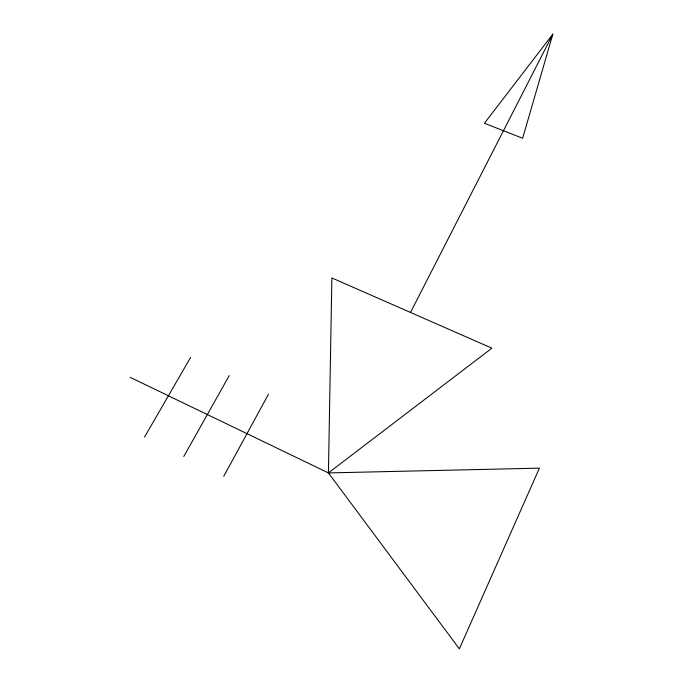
<?xml version="1.0" encoding="UTF-8"?>
<svg xmlns="http://www.w3.org/2000/svg" width="683" height="683" viewBox="0 0 683 683"><rect width="100%" height="100%" fill="white"/><g stroke="black" fill="none" stroke-linecap="round" stroke-linejoin="round"><path stroke-width="1.02" d="M328.421 472.918L539.416 468.145L459.352 648.85L328.421 472.918L331.878 277.947L491.888 348.168L328.421 472.918L130.154 377.332M552.846 34.15L522.64 138.248L484.409 123.273L552.846 34.15L410.5 312.455M223.751 476.273L268.547 394.1M183.77 456.509L229.24 375.59M144.506 437.103L190.617 357.397"/></g></svg>
